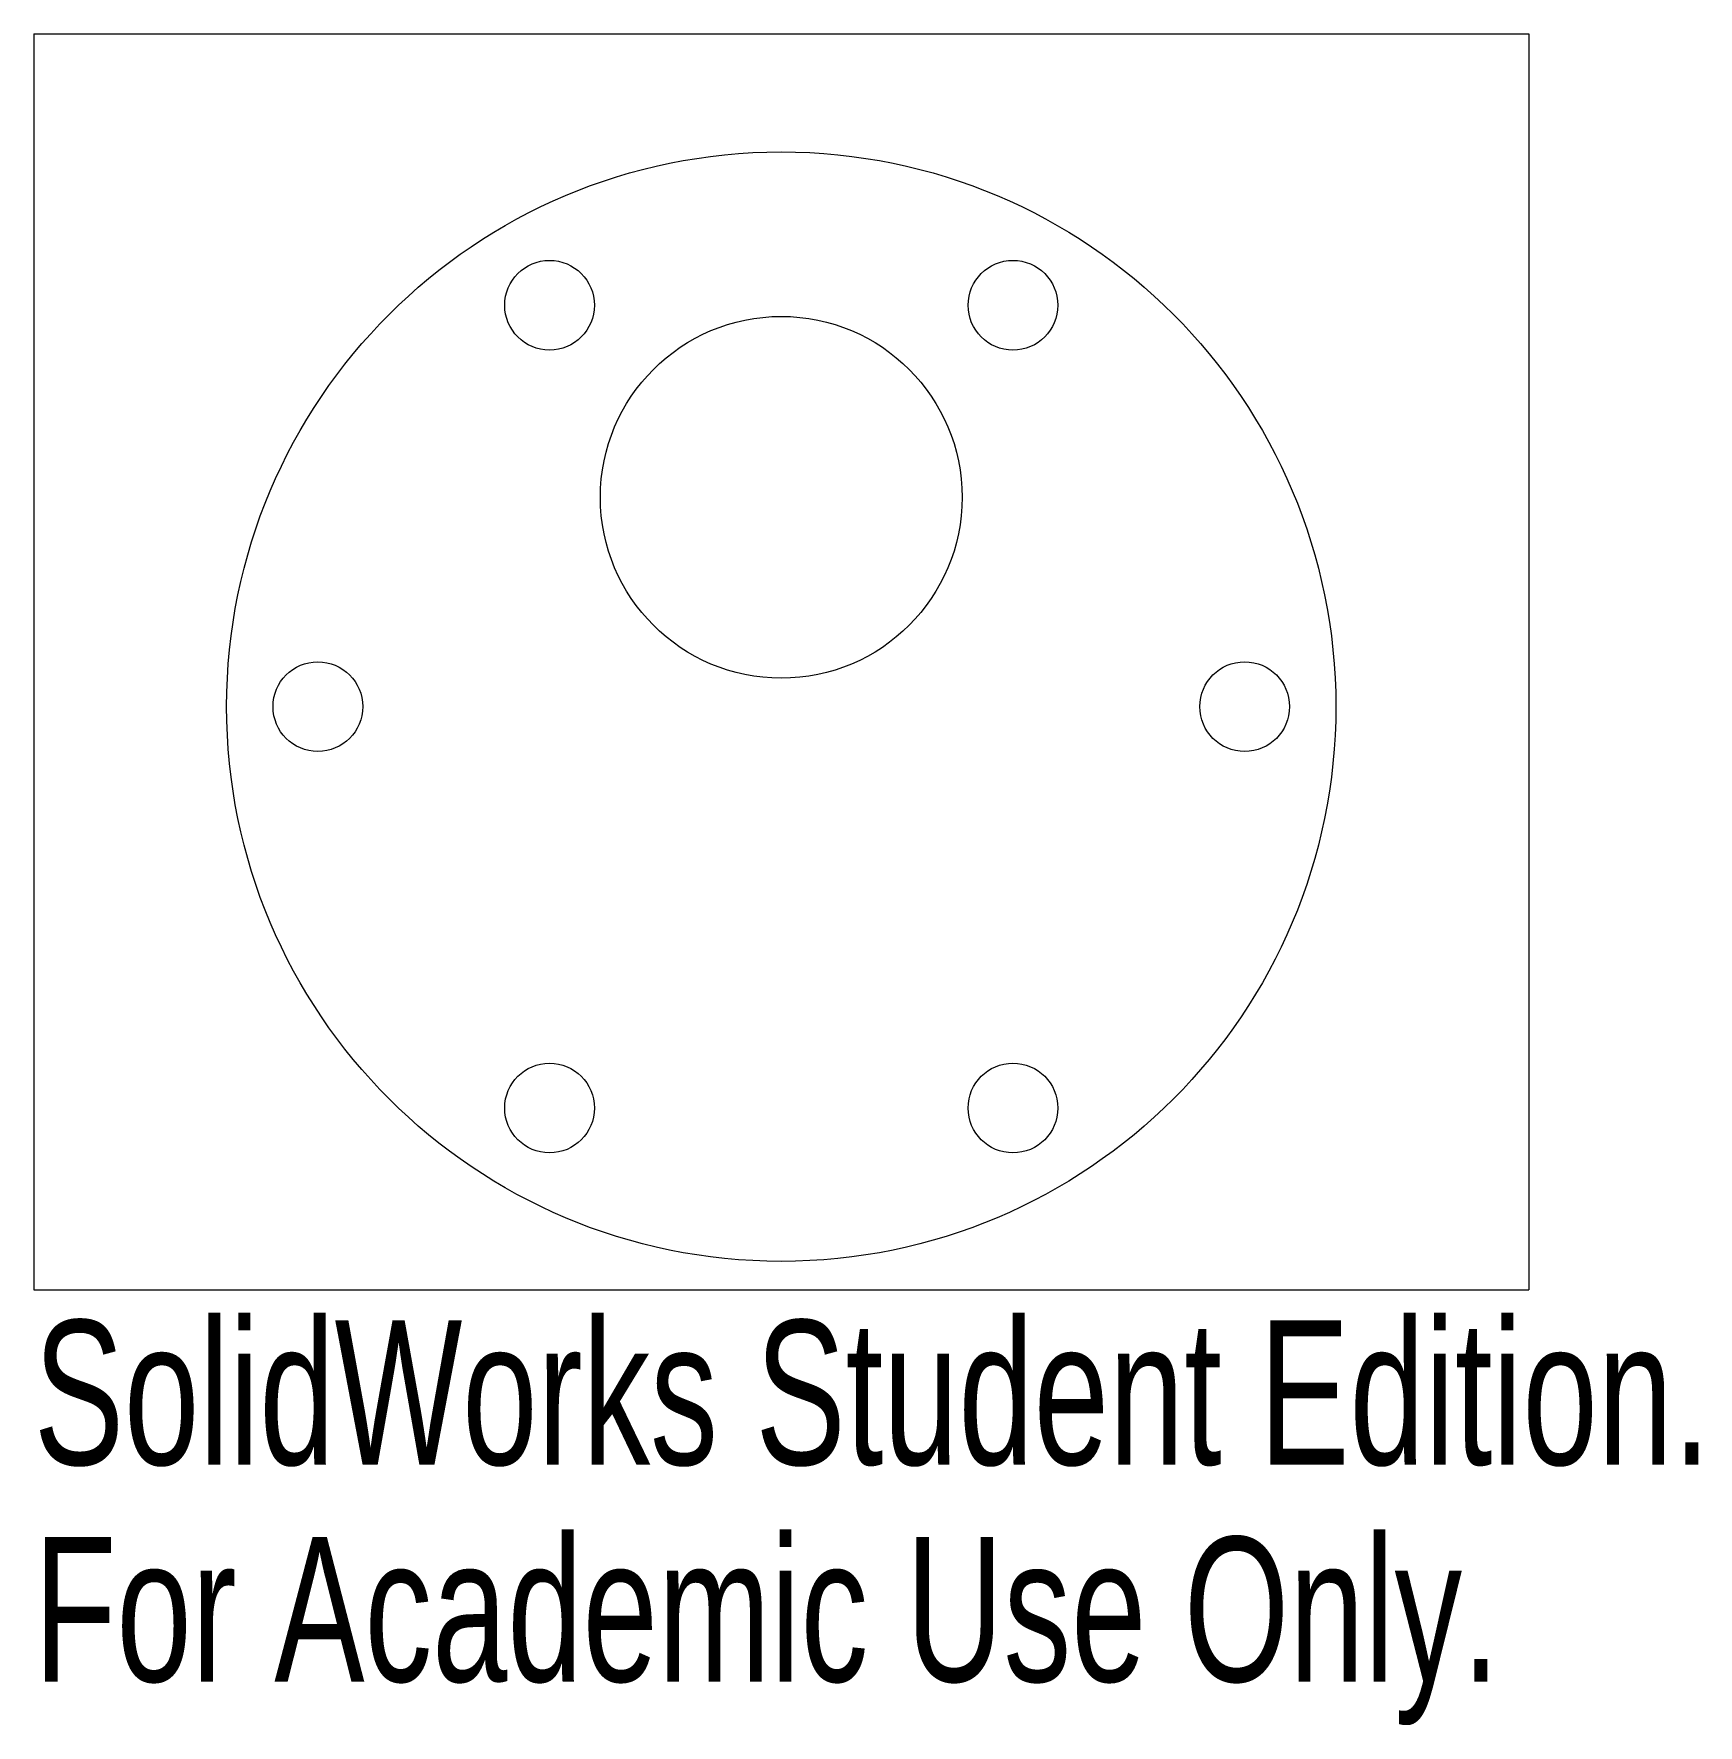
# Model space of a CAD drawing. Header units: millimetres. Extents: x 0 to 55.7, y -14.6 to 42.
import ezdxf

# ---------------------------------------------------------------- set-up
doc = ezdxf.new("R2010")
doc.units = ezdxf.units.MM
doc.styles.add('SLDTEXTSTYLE0', font='TXT', dxfattribs={"width": 0.7})

msp = doc.modelspace()

# ---------------------------------------------------------------- linework, layer by layer
at = {"color": 7, "linetype": 'Continuous', "lineweight": 15}
for p, q in [((0, 42), (0, 0)), ((0, 42), (50, 42)), ((50, 42), (50, 0)), ((0, 0), (50, 0))]:
    msp.add_line(p, q, dxfattribs=at)
for centre, radius in [((25, 19.5), 18.55), ((17.25, 32.923), 1.5), ((32.75, 32.923), 1.5), ((25, 26.5), 6.05), ((9.5, 19.5), 1.5), ((40.5, 19.5), 1.5), ((17.25, 6.077), 1.5), ((32.75, 6.077), 1.5)]:
    msp.add_circle(centre, radius, dxfattribs=at)

# ---------------------------------------------------------------- texts
at = {"color": 7, "linetype": 'Continuous', "char_height": 4.83362, "attachment_point": 1, "style": 'SLDTEXTSTYLE0'}
for s, insert in [('SolidWorks Student Edition.', (0, -1.02)), ('For Academic Use Only.', (0, -8.27))]:
    msp.add_mtext(s, dxfattribs=dict(at, insert=insert))

doc.saveas('drawing.dxf')
